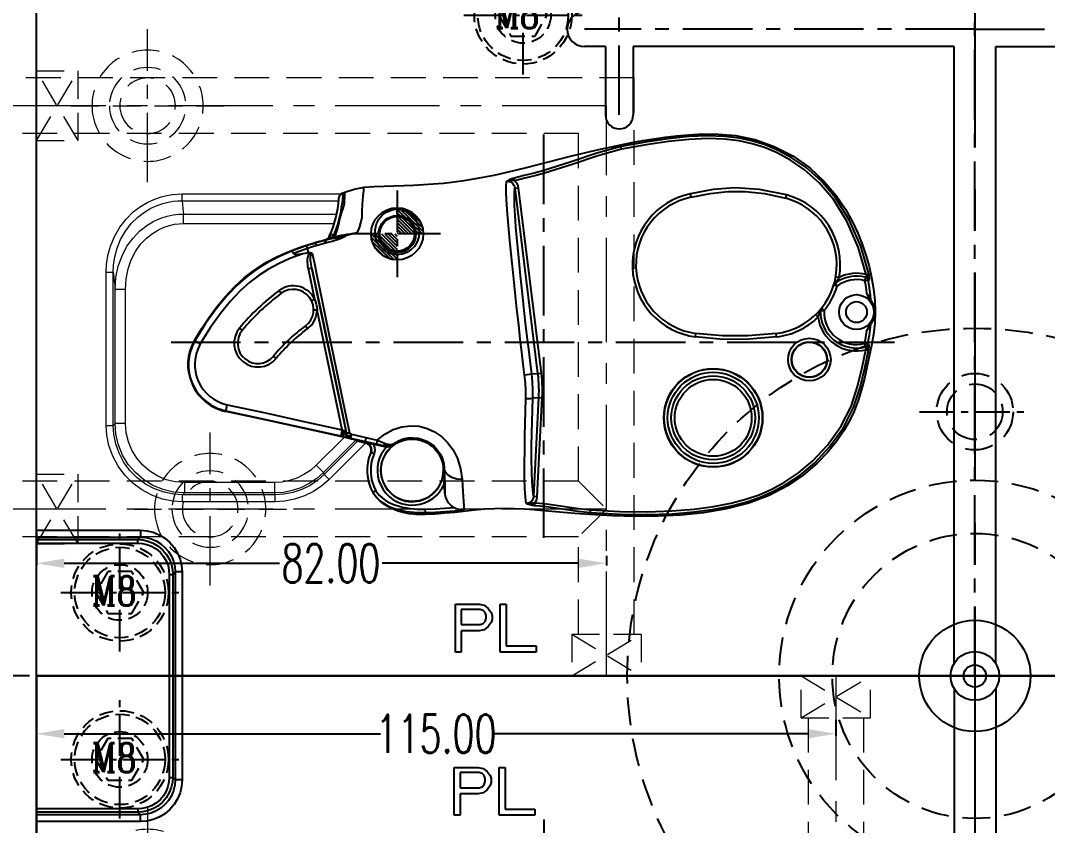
# Model space of a CAD drawing. Header units: millimetres. Extents: x 33920 to 35330, y -21664 to -20666.
# Drawn here: x 34914.3 to 35062, y -20984.8 to -20869.1 of the extents above; entities that cross this region are included whole.
import ezdxf

# ---------------------------------------------------------------- set-up
doc = ezdxf.new("R2010")
doc.units = ezdxf.units.MM
doc.header["$LTSCALE"] = 8
for name, pattern in [('CENTER', [2, 1.25, -0.25, 0.25, -0.25]), ('CENTER2', [1.125, 0.75, -0.125, 0.125, -0.125]), ('HIDDEN', [0.375, 0.25, -0.125])]:
    doc.linetypes.add(name, pattern=pattern)
doc.layers.get('DEFPOINTS').update_dxf_attribs({"color": 6})
for name, color, linetype in [('Cav-cor', 1, 'Continuous'), ('DEFAULT_1', 7, 'CENTER'), ('PIN', 5, 'Continuous'), ('Ru', 8, 'Continuous'), ('SCREW', 52, 'HIDDEN')]:
    doc.layers.add(name, color=color, linetype=linetype)
for name, color, linetype, lineweight in [('dim', 3, 'Continuous', 15), ('WR', 122, 'HIDDEN', 18), ('枕位', 75, 'Continuous', 15)]:
    doc.layers.add(name, color=color, linetype=linetype, lineweight=lineweight)
doc.styles.add('ROMANC', font='RomanC.ttf', dxfattribs={"width": 0.8, "height": 7})
doc.styles.get("Standard").update_dxf_attribs({"font": 'txt.shx', "width": 0.67, "bigfont": 'chineset.shx'})
doc.dimstyles.new('ISO-25', dxfattribs={"dimtxt": 5.5, "dimasz": 4, "dimexe": 0.3, "dimexo": 0.3, "dimtad": 0, "dimzin": 1, "dimdsep": 46, "dimtxsty": 'Standard', "dimcen": 0, "dimclrd": 3, "dimclre": 3, "dimclrt": 7, "dimazin": 0, "dimtfac": 1, "dimtofl": 0, "dimtmove": 0, "dimatfit": 0, "dimfxl": 0, "dimarcsym": 0})

# ---------------------------------------------------------------- blocks, each defined once
blk = doc.blocks.new('20160824.190002')
at = {"layer": 'SCREW', "linetype": 'CENTER2'}
for p, q in [((0, -8.5), (0, 8.5)), ((-8.5, 0), (8.5, 0))]:
    blk.add_line(p, q, dxfattribs=at)
at = {"layer": 'SCREW'}
blk.add_lwpolyline([(-1.73, 3), (-3.46, 0), (-1.73, -3), (1.73, -3), (3.46, 0), (1.73, 3)], close=True, dxfattribs=at)
for radius in [7, 6.5, 4]:
    blk.add_circle((0, 0), radius, dxfattribs=at)
at = {"layer": 'dim', "style": 'ROMANC', "width": 0.8}
blk.add_text('M8', height=4.186, dxfattribs=at).set_placement((-4.07, -1.86))
blk = doc.blocks.new('*D29246')
at = {"layer": 'DEFPOINTS', "color": 0}
for p in [(34916.56, -20967.15), (35031.56, -20969.32), (35031.56, -20971.63)]:
    blk.add_point(p, dxfattribs=at)
at = {"layer": 'dim', "color": 3, "lineweight": -2}
for p, q in [((34916.56, -20967.45), (34916.56, -20971.93)), ((35031.56, -20969.62), (35031.56, -20971.93)), ((34920.56, -20971.63), (34966.07, -20971.63)), ((35027.56, -20971.63), (34982.06, -20971.63))]:
    blk.add_line(p, q, dxfattribs=at)
at = {"layer": 'dim', "color": 3}
for points in [[(34920.56, -20970.96), (34920.56, -20972.3), (34916.56, -20971.63)], [(35027.56, -20972.3), (35027.56, -20970.96), (35031.56, -20971.63)]]:
    blk.add_solid(points, dxfattribs=at)
at = {"layer": 'dim', "color": 7, "insert": (34974.06, -20971.63), "char_height": 5.5, "attachment_point": 5}
blk.add_mtext('115.00', dxfattribs=at)
blk = doc.blocks.new('*D29247')
at = {"layer": 'DEFPOINTS', "color": 0}
for p in [(34916.56, -20942.37), (34998.56, -20945.75), (34998.56, -20947.11)]:
    blk.add_point(p, dxfattribs=at)
at = {"layer": 'dim', "color": 3, "lineweight": -2}
for p, q in [((34916.56, -20942.67), (34916.56, -20947.41)), ((34998.56, -20946.05), (34998.56, -20947.41)), ((34920.56, -20947.11), (34951.55, -20947.11)), ((34994.56, -20947.11), (34966.31, -20947.11))]:
    blk.add_line(p, q, dxfattribs=at)
at = {"layer": 'dim', "color": 3}
for points in [[(34920.56, -20946.45), (34920.56, -20947.78), (34916.56, -20947.11)], [(34994.56, -20947.78), (34994.56, -20946.45), (34998.56, -20947.11)]]:
    blk.add_solid(points, dxfattribs=at)
at = {"layer": 'dim', "color": 7, "insert": (34958.93, -20947.11), "char_height": 5.5, "attachment_point": 5}
blk.add_mtext('82.00', dxfattribs=at)
blk = doc.blocks.new('20160904.091723')
at = {"layer": 'WR', "linetype": 'CENTER'}
blk.add_line((0, 11), (0, -11), dxfattribs=at)
at = {"layer": 'WR', "linetype": 'HIDDEN', "ltscale": 2}
blk.add_line((-11, 0), (11, 0), dxfattribs=at)
for radius in [8, 5.5, 4]:
    blk.add_circle((0, 0), radius, dxfattribs=at)

msp = doc.modelspace()

# ---------------------------------------------------------------- hatches: boundary and pattern name
at = {"layer": 'PIN', "linetype": 'Continuous'}
h = msp.add_hatch(dxfattribs=at)
h.set_pattern_fill('ANSI31', color=4, scale=2.727273, angle=90.5, style=0)
h.set_pattern_definition([(135.5, (35248.54818, -20916.7129), (-0.23894634, -0.24315356), [])])
h.paths.add_polyline_path([(34968.459, -20899.739), (34964.709, -20899.771, 0.4142136), (34968.492, -20903.489)])
h.paths.add_polyline_path([(34968.427, -20895.989), (34968.459, -20899.739), (34972.209, -20899.706, 0.4142136)])

# ---------------------------------------------------------------- linework, layer by layer
at = {"linetype": 'CENTER', "ltscale": 3}
for p, q in [((35051.564, -20713.316), (35051.564, -21213.316)), ((35251.564, -20963.316), (34851.564, -20963.316))]:
    msp.add_line(p, q, dxfattribs=at)
at = {"color": 8, "linetype": 'CENTER', "ltscale": 0.5}
msp.add_line((35043.595, -20925.316), (35059.533, -20925.316), dxfattribs=at)
at = {"color": 8, "linetype": 'HIDDEN', "ltscale": 2}
for centre, radius in [((35051.564, -20963.316), 50), ((35051.564, -20925.316), 5.5), ((35051.564, -20925.316), 4), ((35051.564, -20963.316), 28.15), ((35051.564, -20963.316), 20.5)]:
    msp.add_circle(centre, radius, dxfattribs=at)
msp.add_circle((35051.564, -20963.316), 8)
at = {"linetype": 'Continuous'}
msp.add_circle((35051.564, -20963.316), 1.6, dxfattribs=at)
at = {"layer": 'Cav-cor', "color": 1}
for p, q in [((34916.564, -20963.316), (34916.564, -20781.316)), ((35000.754, -20887.583), (35000.621, -20886.924)), ((34989.564, -20890.643), (34989.564, -20889.545)), ((34989.661, -20891.011), (34989.564, -20890.643)), ((34985.365, -20892.097), (34985.276, -20891.726)), ((34985.371, -20893.164), (34985.867, -20893.103)), ((34985.867, -20893.103), (34989.164, -20919.756)), ((34960.704, -20893.823), (34960.917, -20893.736)), ((34985.371, -20893.164), (34988.667, -20919.817)), ((35010.764, -20894.483), (35010.664, -20893.991)), ((35010.764, -20894.483), (35013.5, -20893.943)), ((35013.5, -20893.943), (35016.016, -20893.646)), ((35016.016, -20893.646), (35018.529, -20893.65)), ((35024.353, -20894.627), (35024.484, -20894.142)), ((34958.725, -20900.224), (34958.604, -20900.303)), ((34958.674, -20900.173), (34958.746, -20900.037)), ((34958.916, -20900.213), (34958.725, -20900.224)), ((34959.157, -20900.27), (34958.916, -20900.213)), ((34959.364, -20899.876), (34959.07, -20899.882)), ((34959.477, -20900.2), (34959.157, -20900.27)), ((34955.709, -20902.475), (34955.576, -20901.841)), ((34956.64, -20900.995), (34956.66, -20901.075)), ((34955.709, -20902.475), (34954.873, -20902.602)), ((34956.238, -20902.509), (34956.561, -20903.999)), ((34956.181, -20904.679), (34955.689, -20904.782)), ((34956.61, -20909.167), (34955.689, -20904.782)), ((34956.181, -20904.679), (34957, -20908.489)), ((34961.107, -20928.138), (34956.181, -20904.679)), ((34956.561, -20903.999), (34956.922, -20905.712)), ((35031.551, -20905.918), (35032.046, -20906.005)), ((35035.752, -20906.482), (35035.881, -20906)), ((35036.214, -20906.395), (35035.752, -20906.482)), ((35035.882, -20905.997), (35036.041, -20906.077)), ((35035.926, -20906.008), (35036.006, -20905.719)), ((35035.937, -20905.595), (35036.323, -20905.511)), ((35036.047, -20905.787), (35036.006, -20905.719)), ((35036.09, -20905.859), (35036.047, -20905.787)), ((34951.491, -20907.886), (34951.789, -20908.29)), ((35031.751, -20907.244), (35031.27, -20907.098)), ((35031.375, -20906.909), (35031.451, -20906.84)), ((35031.451, -20906.84), (35031.625, -20906.608)), ((35031.751, -20907.244), (35031.451, -20906.84)), ((34956.61, -20909.167), (34956.156, -20909.382)), ((34957, -20908.489), (34957.913, -20912.781)), ((35036.7, -20909.403), (35036.593, -20909.239)), ((34956.939, -20910.733), (34956.436, -20910.718)), ((34960.55, -20927.929), (34956.939, -20910.733)), ((35029.368, -20910.76), (35029.87, -20910.783)), ((35029.48, -20910.466), (35029.87, -20910.783)), ((35028.659, -20911.359), (35029.008, -20911.721)), ((34945.784, -20913.307), (34946.172, -20913.626)), ((34955.556, -20913.379), (34955.257, -20912.975)), ((34957.913, -20912.781), (34958.697, -20916.497)), ((35036.579, -20912.766), (35036.698, -20912.586)), ((34939.282, -20915.08), (34940.142, -20915.578)), ((34958.649, -20914.142), (34960.612, -20923.584)), ((35011.383, -20914.55), (35011.448, -20914.052)), ((35022.989, -20914.061), (35018.925, -20914.409)), ((35023.05, -20914.559), (35022.989, -20914.061)), ((34958.697, -20916.497), (34959.643, -20921.026)), ((35035.701, -20915.521), (35036.163, -20915.61)), ((35035.701, -20915.521), (35035.825, -20916.003)), ((35035.986, -20915.928), (35035.826, -20916.008)), ((35035.949, -20916.296), (35035.869, -20915.996)), ((35035.889, -20916.406), (35036.275, -20916.486)), ((35035.949, -20916.296), (35035.992, -20916.221)), ((35035.992, -20916.221), (35036.041, -20916.14)), ((34951.061, -20917.649), (34950.673, -20917.329)), ((34987.822, -20919.848), (34988.667, -20919.817)), ((34988.667, -20919.817), (34989.164, -20919.756)), ((34987.975, -20923.321), (34988.792, -20923.291)), ((34988.792, -20923.291), (34988.071, -20937.472)), ((34989.292, -20923.317), (34988.571, -20937.497)), ((34988.792, -20923.291), (34989.292, -20923.317)), ((34943.803, -20925.279), (34944.012, -20924.308)), ((34954.846, -20927.592), (34960.775, -20928.905)), ((34961.188, -20929.09), (34955.146, -20927.749)), ((34960.55, -20927.929), (34960.353, -20928.812)), ((34960.55, -20927.929), (34960.724, -20928.074)), ((34961.078, -20928), (34960.724, -20928.074)), ((34960.724, -20928.074), (34960.982, -20928.297)), ((34961.138, -20928.275), (34961.107, -20928.138)), ((34961.875, -20928.556), (34965.6, -20929.416)), ((34960.775, -20928.905), (34961.204, -20928.997)), ((34961.204, -20928.997), (34961.438, -20929.046)), ((34961.438, -20929.046), (34961.579, -20929.075)), ((34961.579, -20929.075), (34961.657, -20929.09)), ((34961.657, -20929.09), (34961.721, -20929.103)), ((34961.721, -20929.103), (34961.748, -20929.108)), ((34961.748, -20929.108), (34965.874, -20930.034)), ((34962.756, -20929.555), (34962.524, -20929.413)), ((34963.96, -20929.842), (34963.895, -20929.827)), ((34963.946, -20929.838), (34963.968, -20929.787)), ((34963.969, -20929.785), (34964.711, -20929.947)), ((34965.874, -20930.034), (34966.225, -20930.116)), ((34968.027, -20929.971), (34967.996, -20929.872)), ((34968.043, -20930.022), (34968.027, -20929.971)), ((34968.046, -20930.03), (34968.043, -20930.022)), ((34965.131, -20931.364), (34964.67, -20931.165)), ((34966.225, -20930.116), (34966.425, -20930.163)), ((34966.226, -20931.319), (34966.894, -20930.379)), ((34975.239, -20933.496), (34975.128, -20933.502)), ((34975.128, -20933.502), (34975.234, -20935.363)), ((34975.318, -20936.96), (34975.234, -20935.363)), ((34977.81, -20935.065), (34977.915, -20936.775)), ((34965.412, -20936.677), (34964.975, -20936.924)), ((34988.071, -20937.472), (34988.571, -20937.497)), ((34988.241, -20938.407), (34988.208, -20938.792)), ((34988.241, -20938.407), (34989.603, -20938.534)), ((34989.603, -20938.534), (34989.564, -20938.919)), ((34989.564, -20938.92), (34989.564, -20939.563)), ((34972.462, -20939.323), (34972.479, -20939.817)), ((34972.479, -20939.817), (34972.479, -20940.118)), ((34976.761, -20939.569), (34978.077, -20939.442)), ((34979.587, -20939.494), (34977.956, -20939.676)), ((34991.81, -20939.756), (34988.555, -20939.476)), ((34996.243, -20939.423), (34996.198, -20940.094)), ((34916.564, -20942.367), (34931.522, -20942.367)), ((34916.564, -20943.366), (34931.522, -20943.366)), ((34931.177, -20943.711), (34931.522, -20943.366)), ((34931.522, -20942.367), (34931.522, -20943.366)), ((34916.564, -20943.711), (34931.177, -20943.711)), ((34916.564, -20944.21), (34931.177, -20944.21)), ((34931.177, -20944.21), (34931.177, -20943.711)), ((34935.671, -20948.704), (34935.671, -20963.316)), ((34935.671, -20948.704), (34936.17, -20948.704)), ((34936.17, -20948.704), (34936.515, -20948.359)), ((34936.17, -20948.704), (34936.17, -20963.316)), ((34936.515, -20948.359), (34936.515, -20963.316)), ((34937.513, -20948.359), (34936.515, -20948.359)), ((34937.513, -20948.359), (34937.513, -20963.316)), ((34976.83, -20953.007), (34980.27, -20953.007)), ((34976.83, -20959.887), (34976.83, -20953.007)), ((34980.27, -20953.007), (34980.987, -20953.153)), ((34980.987, -20953.153), (34981.56, -20953.593)), ((34981.56, -20953.593), (34981.99, -20954.178)), ((34983.28, -20953.007), (34984.14, -20953.007)), ((34983.28, -20959.887), (34983.28, -20953.007)), ((34984.14, -20953.007), (34984.14, -20959.009)), ((34980.414, -20953.739), (34977.69, -20953.739)), ((34977.69, -20953.739), (34977.69, -20955.935)), ((34980.844, -20953.885), (34980.414, -20953.739)), ((34981.13, -20954.178), (34980.844, -20953.885)), ((34981.274, -20954.617), (34981.13, -20954.178)), ((34981.13, -20955.496), (34981.274, -20955.056)), ((34981.274, -20955.056), (34981.274, -20954.617)), ((34981.99, -20954.178), (34982.134, -20954.617)), ((34982.134, -20954.617), (34982.134, -20955.203)), ((34977.69, -20955.935), (34980.414, -20955.935)), ((34980.987, -20956.667), (34980.27, -20956.813)), ((34980.414, -20955.935), (34980.844, -20955.788)), ((34980.844, -20955.788), (34981.13, -20955.496)), ((34981.56, -20956.227), (34980.987, -20956.667)), ((34981.99, -20955.642), (34981.56, -20956.227)), ((34982.134, -20955.203), (34981.99, -20955.642)), ((34980.27, -20956.813), (34977.69, -20956.813)), ((34977.69, -20956.813), (34977.69, -20959.887)), ((34984.14, -20959.009), (34988.44, -20959.009)), ((34988.44, -20959.009), (34988.44, -20959.887)), ((34977.69, -20959.887), (34976.83, -20959.887)), ((34988.44, -20959.887), (34983.28, -20959.887)), ((35186.564, -20963.316), (34916.564, -20963.316)), ((34916.564, -20963.316), (35186.564, -20963.316)), ((34916.564, -20963.316), (34916.564, -21145.316)), ((34916.564, -21142.316), (34916.564, -20963.316)), ((34935.671, -20963.316), (34935.671, -20977.929)), ((34936.17, -20963.316), (34936.17, -20977.929)), ((34936.515, -20963.316), (34936.515, -20978.273)), ((34937.513, -20963.316), (34937.513, -20978.273)), ((34976.678, -20976.458), (34980.118, -20976.458)), ((34976.678, -20983.338), (34976.678, -20976.458)), ((34980.261, -20977.19), (34977.538, -20977.19)), ((34977.538, -20977.19), (34977.538, -20979.386)), ((34980.118, -20976.458), (34980.835, -20976.605)), ((34980.691, -20977.337), (34980.261, -20977.19)), ((34980.978, -20977.629), (34980.691, -20977.337)), ((34980.835, -20976.605), (34981.408, -20977.044)), ((34981.408, -20977.044), (34981.838, -20977.629)), ((34983.128, -20976.458), (34983.988, -20976.458)), ((34983.128, -20983.338), (34983.128, -20976.458)), ((34983.988, -20976.458), (34983.988, -20982.46)), ((34935.671, -20977.929), (34936.17, -20977.929)), ((34936.17, -20977.929), (34936.515, -20978.273)), ((34937.513, -20978.273), (34936.515, -20978.273)), ((34981.121, -20978.069), (34980.978, -20977.629)), ((34980.978, -20978.947), (34981.121, -20978.508)), ((34981.121, -20978.508), (34981.121, -20978.069)), ((34981.838, -20977.629), (34981.981, -20978.069)), ((34981.981, -20978.654), (34981.838, -20979.093)), ((34981.981, -20978.069), (34981.981, -20978.654)), ((34977.538, -20979.386), (34980.261, -20979.386)), ((34980.118, -20980.264), (34977.538, -20980.264)), ((34977.538, -20980.264), (34977.538, -20983.338)), ((34980.835, -20980.118), (34980.118, -20980.264)), ((34980.261, -20979.386), (34980.691, -20979.24)), ((34980.691, -20979.24), (34980.978, -20978.947)), ((34981.408, -20979.679), (34980.835, -20980.118)), ((34981.838, -20979.093), (34981.408, -20979.679)), ((34931.177, -20982.422), (34916.564, -20982.422)), ((34931.177, -20982.922), (34916.564, -20982.922)), ((34931.177, -20982.422), (34931.177, -20982.922)), ((34931.177, -20982.922), (34931.522, -20983.266)), ((34983.988, -20982.46), (34988.288, -20982.46)), ((34988.288, -20982.46), (34988.288, -20983.338)), ((34931.522, -20983.266), (34916.564, -20983.266)), ((34931.522, -20984.265), (34916.564, -20984.265)), ((34931.522, -20984.265), (34931.522, -20983.266)), ((34977.538, -20983.338), (34976.678, -20983.338)), ((34988.288, -20983.338), (34983.128, -20983.338))]:
    msp.add_line(p, q, dxfattribs=at)
for points in [[(35000.621, -20886.924), (35002.211, -20886.614), (35003.812, -20886.327), (35005.416, -20886.068), (35007.016, -20885.84), (35008.644, -20885.643), (35010.395, -20885.481), (35012.365, -20885.378), (35014.634, -20885.392), (35017.175, -20885.621), (35019.894, -20886.183), (35022.675, -20887.159), (35025.356, -20888.532), (35027.807, -20890.248), (35029.906, -20892.192), (35031.613, -20894.223), (35032.949, -20896.198), (35033.96, -20898.005), (35034.738, -20899.657), (35035.364, -20901.224), (35035.893, -20902.788), (35036.345, -20904.396), (35036.711, -20906.019), (35036.985, -20907.646), (35037.158, -20909.282), (35037.218, -20910.931), (35037.155, -20912.583), (35036.97, -20914.219), (35036.693, -20915.814), (35036.37, -20917.384), (35036.033, -20918.954), (35035.682, -20920.535), (35035.28, -20922.131), (35034.792, -20923.715), (35034.188, -20925.257), (35033.476, -20926.723), (35032.65, -20928.139), (35031.655, -20929.584), (35030.41, -20931.119), (35028.821, -20932.766), (35026.868, -20934.433), (35024.59, -20935.992), (35021.988, -20937.365), (35019.047, -20938.482), (35015.834, -20939.305)], [(35036.322, -20905.512), (35035.169, -20901.5), (35033.497, -20897.719), (35031.535, -20894.584), (35029.44, -20892.108), (35027.313, -20890.21), (35025.242, -20888.788), (35023.274, -20887.733), (35021.421, -20886.962), (35019.646, -20886.404), (35017.724, -20885.987), (35015.55, -20885.724), (35013.097, -20885.643), (35010.394, -20885.759), (35007.427, -20886.066), (35004.198, -20886.544), (35000.676, -20887.197)], [(34987.068, -20890.178), (34993.374, -20888.584), (34997.056, -20887.698), (35000.621, -20886.924)], [(35000.676, -20887.197), (34997.198, -20888.128), (34993.487, -20889.404), (34989.564, -20890.643)], [(35035.937, -20905.595), (35034.798, -20901.634), (35033.15, -20897.904), (35031.217, -20894.817), (35029.159, -20892.385), (35027.071, -20890.522), (35025.039, -20889.125), (35023.106, -20888.089), (35021.287, -20887.332), (35019.544, -20886.785), (35017.658, -20886.376), (35015.52, -20886.117), (35013.099, -20886.037), (35010.423, -20886.152), (35007.477, -20886.457), (35004.263, -20886.933), (35000.754, -20887.583)], [(35000.754, -20887.583), (34997.317, -20888.501), (34993.614, -20889.768), (34989.661, -20891.011)], [(34963.694, -20893.05), (34965.133, -20892.937), (34966.566, -20892.867), (34967.987, -20892.822), (34969.4, -20892.783), (34970.813, -20892.735), (34972.227, -20892.666), (34973.645, -20892.568), (34975.103, -20892.438), (34976.663, -20892.263), (34978.383, -20892.026), (34980.304, -20891.702), (34982.412, -20891.279), (34984.676, -20890.766), (34987.068, -20890.178)], [(34989.564, -20890.643), (34988.166, -20891.006), (34986.737, -20891.368), (34985.276, -20891.726)], [(34989.661, -20891.011), (34988.261, -20891.375), (34986.829, -20891.738), (34985.365, -20892.097)], [(34960.917, -20893.736), (34962.28, -20893.293), (34963.694, -20893.05)], [(34963.649, -20893.504), (34963.677, -20893.23), (34963.694, -20893.05)], [(34985.697, -20910.552), (34985.144, -20905.314), (34984.868, -20902.623), (34984.628, -20900.159), (34984.434, -20898.021), (34984.292, -20896.259), (34984.201, -20894.861), (34984.156, -20893.767), (34984.15, -20892.906), (34984.181, -20892.204)], [(34985.276, -20891.726), (34985.127, -20891.765), (34984.97, -20891.813), (34984.807, -20891.871), (34984.643, -20891.939), (34984.481, -20892.017), (34984.327, -20892.105), (34984.181, -20892.204)], [(34985.365, -20892.097), (34985.252, -20892.092), (34985.125, -20892.088), (34984.982, -20892.087), (34984.82, -20892.09), (34984.635, -20892.102), (34984.423, -20892.134), (34984.181, -20892.204)], [(34984.181, -20892.204), (34984.265, -20892.187), (34984.356, -20892.178), (34984.455, -20892.179), (34984.563, -20892.192), (34984.677, -20892.222), (34984.797, -20892.272), (34984.918, -20892.345), (34985.037, -20892.444), (34985.149, -20892.574), (34985.248, -20892.737), (34985.325, -20892.934), (34985.371, -20893.164)], [(34985.365, -20892.097), (34985.5, -20892.24), (34985.625, -20892.411), (34985.732, -20892.613), (34985.815, -20892.843), (34985.867, -20893.103)], [(35024.484, -20894.142), (35020.57, -20893.343), (35017.056, -20893.111), (35013.912, -20893.366), (35010.664, -20893.991)], [(34960.705, -20893.823), (34960.663, -20894.223), (34960.608, -20894.717), (34960.532, -20895.301), (34960.428, -20895.969), (34960.294, -20896.699), (34960.122, -20897.481), (34959.905, -20898.297), (34959.647, -20899.11), (34959.364, -20899.876)], [(34959.477, -20900.2), (34959.81, -20899.231), (34960.056, -20898.346), (34960.226, -20897.57), (34960.388, -20896.964), (34960.549, -20896.495), (34960.708, -20896.114), (34960.778, -20895.777), (34960.861, -20895.36), (34960.903, -20894.941), (34960.924, -20894.548), (34960.928, -20894.2), (34960.924, -20893.925), (34960.918, -20893.736)], [(34960.072, -20894.74), (34960.085, -20894.629), (34960.112, -20894.504), (34960.156, -20894.371), (34960.222, -20894.239), (34960.308, -20894.114), (34960.416, -20894.003)], [(34960.416, -20894.003), (34960.552, -20893.9), (34960.704, -20893.823)], [(34962.721, -20899.599), (34963.022, -20898.872), (34963.234, -20898.141), (34963.405, -20897.326), (34963.416, -20896.423), (34963.451, -20895.589), (34963.501, -20894.896), (34963.557, -20894.336), (34963.649, -20893.504)], [(34987.822, -20919.848), (34987.636, -20918.361), (34987.435, -20916.723), (34987.22, -20914.92), (34986.99, -20912.946), (34986.744, -20910.777), (34986.479, -20908.364), (34986.202, -20905.756), (34985.94, -20903.16), (34985.716, -20900.779), (34985.543, -20898.722), (34985.425, -20897.036), (34985.357, -20895.703), (34985.33, -20894.662), (34985.336, -20893.84), (34985.371, -20893.164)], [(35018.529, -20893.65), (35021.296, -20893.96), (35024.353, -20894.627)], [(34968.459, -20902.759), (34967.731, -20902.673), (34967.041, -20902.419), (34966.427, -20902.012), (34965.916, -20901.468), (34965.53, -20900.796), (34965.303, -20900.003), (34965.279, -20899.148), (34965.47, -20898.322), (34965.827, -20897.624), (34966.275, -20897.09), (34966.787, -20896.691), (34967.335, -20896.417), (34967.892, -20896.262), (34968.443, -20896.212)], [(34968.459, -20902.45), (34967.846, -20902.379), (34967.265, -20902.17), (34966.748, -20901.835), (34966.319, -20901.387), (34965.997, -20900.834), (34965.809, -20900.184), (34965.794, -20899.485), (34965.958, -20898.812), (34966.261, -20898.245), (34966.64, -20897.813), (34967.07, -20897.491), (34967.53, -20897.27), (34967.997, -20897.144), (34968.459, -20897.104)], [(34968.443, -20896.212), (34968.437, -20896.37), (34968.435, -20896.565), (34968.436, -20896.766), (34968.441, -20896.941), (34968.45, -20897.06), (34968.459, -20897.104)], [(34968.443, -20896.212), (34968.999, -20896.264), (34969.574, -20896.429), (34970.135, -20896.72), (34970.658, -20897.146), (34971.12, -20897.729), (34971.466, -20898.473), (34971.626, -20899.313), (34971.572, -20900.147), (34971.331, -20900.903), (34970.945, -20901.54), (34970.446, -20902.051), (34969.85, -20902.435), (34969.178, -20902.677), (34968.459, -20902.759)], [(34968.459, -20897.104), (34968.925, -20897.144), (34969.408, -20897.275), (34969.881, -20897.507), (34970.322, -20897.849), (34970.712, -20898.319), (34971.004, -20898.922), (34971.138, -20899.606), (34971.093, -20900.29), (34970.888, -20900.912), (34970.561, -20901.438), (34970.139, -20901.861), (34969.635, -20902.18), (34969.066, -20902.381), (34968.459, -20902.45)], [(34958.066, -20900.613), (34958.212, -20900.565), (34958.349, -20900.495), (34958.473, -20900.405), (34958.582, -20900.296), (34958.674, -20900.173)], [(34958.604, -20900.303), (34958.526, -20900.399), (34958.437, -20900.486), (34958.335, -20900.564), (34958.22, -20900.632), (34958.092, -20900.687)], [(34959.47, -20900.35), (34959.002, -20900.464), (34958.164, -20900.671)], [(34958.826, -20900.438), (34958.629, -20900.519), (34958.409, -20900.597), (34958.164, -20900.671)], [(34961.055, -20900.072), (34960.523, -20900.342), (34960.018, -20900.553), (34959.541, -20900.709), (34959.098, -20900.837), (34958.688, -20900.949), (34958.309, -20901.049)], [(34959.07, -20899.882), (34958.844, -20899.964), (34958.764, -20900.054)], [(34959.158, -20900.27), (34959.001, -20900.355), (34958.826, -20900.438)], [(34959.364, -20899.876), (34959.277, -20900.066), (34959.157, -20900.27)], [(34959.47, -20900.35), (34959.98, -20900.247), (34960.504, -20900.147), (34961.039, -20900.035)], [(34959.477, -20900.2), (34959.478, -20900.289), (34959.47, -20900.35)], [(34962.72, -20899.601), (34962.169, -20899.684), (34961.666, -20899.767), (34961.209, -20899.848), (34960.794, -20899.926), (34960.419, -20899.999), (34960.078, -20900.069), (34959.766, -20900.136), (34959.477, -20900.2)], [(34962.71, -20899.602), (34962.118, -20899.761), (34961.564, -20899.905), (34961.039, -20900.035)], [(34939.282, -20915.08), (34940.296, -20913.406), (34941.369, -20911.795), (34942.51, -20910.249), (34943.729, -20908.775), (34945.04, -20907.381), (34946.449, -20906.085), (34947.963, -20904.909), (34949.574, -20903.879), (34951.258, -20902.996), (34953.002, -20902.238), (34954.796, -20901.579), (34956.64, -20900.995)], [(34955.38, -20901.474), (34954.319, -20901.836), (34953.355, -20902.195)], [(34955.575, -20901.839), (34954.514, -20902.207), (34953.558, -20902.577)], [(34956.66, -20901.075), (34956.225, -20901.207), (34955.799, -20901.34), (34955.38, -20901.474)], [(34955.575, -20901.839), (34955.49, -20901.641), (34955.423, -20901.515), (34955.38, -20901.474)], [(34956.83, -20901.449), (34956.406, -20901.577), (34955.987, -20901.708), (34955.576, -20901.841)], [(34956.64, -20900.995), (34957.112, -20900.863), (34957.588, -20900.735), (34958.066, -20900.613)], [(34958.027, -20900.706), (34957.343, -20900.885), (34956.66, -20901.075)], [(34956.834, -20901.447), (34956.757, -20901.247), (34956.697, -20901.118), (34956.66, -20901.075)], [(34958.167, -20901.09), (34957.496, -20901.263), (34956.83, -20901.449)], [(34958.027, -20900.706), (34958.037, -20900.683), (34958.066, -20900.613)], [(34958.092, -20900.687), (34958.059, -20900.697), (34958.027, -20900.706)], [(34958.167, -20901.09), (34958.104, -20900.885), (34958.055, -20900.752), (34958.027, -20900.706)], [(34958.164, -20900.671), (34958.129, -20900.677), (34958.091, -20900.687)], [(34958.29, -20901.055), (34958.204, -20900.855), (34958.135, -20900.728), (34958.091, -20900.687)], [(34958.309, -20901.049), (34958.247, -20900.861), (34958.197, -20900.731), (34958.164, -20900.671)], [(34958.29, -20901.055), (34958.228, -20901.074), (34958.167, -20901.09)], [(34958.309, -20901.049), (34958.299, -20901.052), (34958.29, -20901.055)], [(34953.355, -20902.195), (34951.512, -20902.975), (34949.89, -20903.802), (34948.419, -20904.703), (34946.978, -20905.764), (34945.491, -20907.066), (34943.96, -20908.648), (34942.425, -20910.503), (34940.889, -20912.656), (34939.359, -20915.125)], [(34954.873, -20902.602), (34953.02, -20903.301), (34951.378, -20904.042), (34949.937, -20904.817), (34948.602, -20905.675), (34947.268, -20906.695), (34945.883, -20907.944), (34944.459, -20909.449), (34943.025, -20911.208), (34941.583, -20913.246), (34940.142, -20915.578)], [(34953.558, -20902.577), (34953.463, -20902.371), (34953.392, -20902.239), (34953.353, -20902.195)], [(34953.558, -20902.577), (34953.596, -20902.622), (34953.662, -20902.654), (34953.748, -20902.674), (34953.838, -20902.685), (34953.934, -20902.69), (34954.04, -20902.689), (34954.153, -20902.685), (34954.276, -20902.676), (34954.409, -20902.663), (34954.552, -20902.647), (34954.707, -20902.627), (34954.873, -20902.602)], [(34955.689, -20904.782), (34955.628, -20904.459), (34955.586, -20904.156), (34955.562, -20903.875), (34955.555, -20903.614), (34955.564, -20903.371), (34955.59, -20903.147), (34955.633, -20902.942), (34955.694, -20902.756), (34955.775, -20902.59), (34955.878, -20902.45)], [(34955.878, -20902.45), (34955.793, -20902.463), (34955.709, -20902.475)], [(34955.878, -20902.45), (34956.016, -20902.443), (34956.138, -20902.464), (34956.238, -20902.509)], [(34956.181, -20904.679), (34956.118, -20904.368), (34956.069, -20904.082), (34956.032, -20903.821), (34956.006, -20903.583), (34955.993, -20903.366), (34955.99, -20903.171), (34955.999, -20902.996), (34956.02, -20902.842), (34956.054, -20902.709), (34956.104, -20902.604), (34956.166, -20902.536), (34956.238, -20902.509)], [(34956.922, -20905.712), (34957.638, -20909.193), (34958.649, -20914.142)], [(35031.625, -20906.608), (35031.71, -20906.492), (35031.802, -20906.365), (35031.893, -20906.235), (35031.975, -20906.113), (35032.046, -20906.005)], [(35035.926, -20906.008), (35036.07, -20906.067), (35036.184, -20906.147), (35036.268, -20906.239), (35036.323, -20906.335), (35036.354, -20906.431)], [(35036.006, -20905.719), (35035.974, -20905.659), (35035.937, -20905.595)], [(35036.006, -20905.719), (35036.165, -20905.706), (35036.292, -20905.712), (35036.365, -20905.736)], [(35036.041, -20906.077), (35036.157, -20906.217), (35036.214, -20906.395)], [(35036.354, -20906.43), (35036.335, -20906.33), (35036.306, -20906.242), (35036.27, -20906.162), (35036.23, -20906.086), (35036.185, -20906.01), (35036.09, -20905.859)], [(35036.214, -20906.395), (35036.263, -20906.407), (35036.31, -20906.419), (35036.354, -20906.431)], [(35036.593, -20909.239), (35036.533, -20908.571), (35036.451, -20907.874), (35036.345, -20907.149), (35036.214, -20906.395)], [(35036.365, -20905.736), (35036.346, -20905.627), (35036.322, -20905.512)], [(35036.354, -20906.431), (35036.367, -20906.399), (35036.378, -20906.36), (35036.388, -20906.31), (35036.396, -20906.249), (35036.4, -20906.172), (35036.399, -20906.076), (35036.393, -20905.969), (35036.381, -20905.854), (35036.365, -20905.736)], [(35036.039, -20908.38), (35035.962, -20907.771), (35035.867, -20907.138), (35035.752, -20906.482)], [(34956.61, -20909.167), (34956.713, -20909.502), (34956.807, -20909.876), (34956.885, -20910.291), (34956.939, -20910.733)], [(35036.039, -20908.38), (35036.108, -20908.515), (35036.173, -20908.65), (35036.238, -20908.786), (35036.304, -20908.922), (35036.375, -20909.058), (35036.455, -20909.195), (35036.553, -20909.331)], [(35036.593, -20909.239), (35036.56, -20909.165), (35036.513, -20909.069), (35036.454, -20908.957), (35036.383, -20908.834), (35036.301, -20908.707), (35036.211, -20908.581), (35036.121, -20908.471), (35036.039, -20908.38)], [(35036.593, -20909.239), (35036.593, -20909.315), (35036.61, -20909.386), (35036.645, -20909.448)], [(34986.793, -20920.018), (34986.598, -20918.463), (34986.391, -20916.753), (34986.173, -20914.874), (34985.943, -20912.816), (34985.697, -20910.552)], [(35029.008, -20911.721), (35029.06, -20911.597), (35029.117, -20911.454), (35029.177, -20911.298), (35029.232, -20911.148), (35029.279, -20911.015), (35029.368, -20910.76)], [(35036.858, -20909.697), (35036.787, -20909.556), (35036.7, -20909.403)], [(35037.151, -20910.993), (35037.15, -20910.903), (35037.147, -20910.822), (35037.142, -20910.752), (35037.136, -20910.687), (35037.128, -20910.622), (35037.119, -20910.556), (35037.108, -20910.487), (35037.094, -20910.413), (35037.078, -20910.334), (35037.057, -20910.249), (35037.032, -20910.156), (35037.001, -20910.056), (35036.962, -20909.946), (35036.915, -20909.827), (35036.858, -20909.697)], [(35036.698, -20912.586), (35036.79, -20912.424), (35036.862, -20912.28)], [(35036.862, -20912.28), (35036.919, -20912.151), (35036.964, -20912.035), (35037.001, -20911.93), (35037.03, -20911.835), (35037.054, -20911.749), (35037.073, -20911.67), (35037.089, -20911.598), (35037.103, -20911.53), (35037.114, -20911.466), (35037.123, -20911.404), (35037.131, -20911.344), (35037.137, -20911.283), (35037.143, -20911.221), (35037.147, -20911.155), (35037.15, -20911.079), (35037.151, -20910.993)], [(35037.151, -20910.993), (35037.151, -20910.994), (35037.151, -20910.994), (35037.151, -20910.995)], [(35035.701, -20915.521), (35035.81, -20914.93), (35035.915, -20914.3), (35036.013, -20913.624)], [(35036.539, -20912.675), (35036.431, -20912.825), (35036.33, -20912.997), (35036.231, -20913.19), (35036.128, -20913.4), (35036.013, -20913.624)], [(35036.013, -20913.624), (35036.086, -20913.545), (35036.164, -20913.453), (35036.245, -20913.347), (35036.323, -20913.235), (35036.394, -20913.121), (35036.456, -20913.013), (35036.508, -20912.914), (35036.549, -20912.831), (35036.579, -20912.766)], [(35036.162, -20915.61), (35036.279, -20914.977), (35036.392, -20914.298), (35036.494, -20913.564), (35036.579, -20912.766)], [(35036.579, -20912.766), (35036.579, -20912.691), (35036.597, -20912.62), (35036.632, -20912.558)], [(35023.05, -20914.559), (35019.078, -20914.906), (35015.339, -20914.911), (35011.383, -20914.55)], [(35018.925, -20914.409), (35015.25, -20914.404), (35011.448, -20914.052)], [(34996.217, -20939.817), (35000.545, -20940.041), (35004.468, -20940.094), (35008.015, -20939.981), (35011.206, -20939.724), (35014.04, -20939.35), (35016.547, -20938.866), (35018.738, -20938.287), (35020.676, -20937.616), (35022.51, -20936.813), (35024.389, -20935.789), (35026.415, -20934.427), (35028.53, -20932.658), (35030.675, -20930.382), (35032.617, -20927.666), (35034.114, -20924.722), (35035.078, -20921.814), (35035.726, -20919.059), (35036.275, -20916.486)], [(34996.243, -20939.423), (35000.558, -20939.647), (35004.464, -20939.7), (35007.993, -20939.587), (35011.165, -20939.332), (35013.977, -20938.961), (35016.46, -20938.482), (35018.623, -20937.91), (35020.533, -20937.249), (35022.337, -20936.459), (35024.185, -20935.452), (35026.179, -20934.111), (35028.261, -20932.37), (35030.371, -20930.131), (35032.28, -20927.461), (35033.749, -20924.572), (35034.697, -20921.712), (35035.341, -20918.976), (35035.889, -20916.406)], [(35035.869, -20915.996), (35035.966, -20915.963), (35036.059, -20915.913), (35036.146, -20915.846), (35036.218, -20915.764), (35036.272, -20915.671), (35036.303, -20915.576)], [(35035.889, -20916.406), (35035.92, -20916.35), (35035.949, -20916.296)], [(35035.949, -20916.296), (35036.11, -20916.31), (35036.238, -20916.307), (35036.311, -20916.285)], [(35036.163, -20915.61), (35036.105, -20915.788), (35035.986, -20915.928)], [(35036.041, -20916.14), (35036.096, -20916.052), (35036.153, -20915.96), (35036.203, -20915.872), (35036.247, -20915.781), (35036.282, -20915.683), (35036.301, -20915.589)], [(35036.162, -20915.61), (35036.234, -20915.593), (35036.303, -20915.576)], [(35036.275, -20916.486), (35036.295, -20916.383), (35036.311, -20916.285)], [(35036.311, -20916.285), (35036.327, -20916.17), (35036.339, -20916.054), (35036.347, -20915.941), (35036.348, -20915.839), (35036.343, -20915.757), (35036.336, -20915.693), (35036.326, -20915.644), (35036.315, -20915.605), (35036.303, -20915.576)], [(34959.643, -20921.026), (34960.64, -20925.856), (34961.078, -20928)], [(34986.793, -20920.018), (34987.166, -20919.968), (34987.491, -20919.918), (34987.721, -20919.876), (34987.822, -20919.848)], [(34986.961, -20923.417), (34986.964, -20922.286), (34986.908, -20921.152), (34986.793, -20920.018)], [(34987.975, -20923.321), (34987.988, -20922.168), (34987.938, -20921.009), (34987.822, -20919.848)], [(34988.667, -20919.817), (34988.722, -20920.312), (34988.764, -20920.807), (34988.795, -20921.303), (34988.813, -20921.8), (34988.818, -20922.297), (34988.811, -20922.794), (34988.792, -20923.291)], [(34989.164, -20919.756), (34989.22, -20920.263), (34989.264, -20920.77), (34989.295, -20921.279), (34989.313, -20921.788), (34989.319, -20922.297), (34989.312, -20922.807), (34989.292, -20923.317)], [(34960.612, -20923.584), (34961.125, -20926.082), (34961.582, -20928.337)], [(34987.026, -20938.498), (34986.911, -20937.607), (34986.836, -20936.392), (34986.796, -20934.766), (34986.79, -20932.816), (34986.808, -20930.782), (34986.837, -20928.844), (34986.872, -20927.003), (34986.913, -20925.22), (34986.961, -20923.417)], [(34986.961, -20923.417), (34987.328, -20923.421), (34987.646, -20923.404), (34987.872, -20923.369), (34987.975, -20923.321)], [(34988.071, -20937.472), (34987.96, -20936.619), (34987.877, -20935.468), (34987.821, -20933.939), (34987.796, -20932.123), (34987.801, -20930.238), (34987.827, -20928.434), (34987.866, -20926.708), (34987.915, -20925.027), (34987.975, -20923.321)], [(34955.146, -20927.749), (34949.476, -20926.507), (34943.803, -20925.279)], [(34943.822, -20925.192), (34949.335, -20926.386), (34954.846, -20927.592)], [(34944.012, -20924.308), (34949.527, -20925.502), (34955.04, -20926.709), (34960.55, -20927.929)], [(34960.724, -20928.074), (34960.681, -20928.382), (34960.676, -20928.643), (34960.709, -20928.825), (34960.775, -20928.905)], [(34960.982, -20928.295), (34960.987, -20928.416), (34961.003, -20928.531), (34961.03, -20928.638), (34961.068, -20928.736), (34961.116, -20928.824), (34961.172, -20928.898), (34961.237, -20928.958), (34961.309, -20929.002), (34961.385, -20929.03)], [(34960.982, -20928.297), (34961.076, -20928.378), (34961.143, -20928.438)], [(34961.138, -20928.275), (34961.169, -20928.305), (34961.221, -20928.329), (34961.293, -20928.345), (34961.379, -20928.351), (34961.477, -20928.349), (34961.582, -20928.337)], [(34961.143, -20928.438), (34961.154, -20928.433), (34961.158, -20928.415), (34961.158, -20928.386), (34961.153, -20928.351), (34961.146, -20928.312), (34961.138, -20928.275)], [(34961.143, -20928.438), (34961.22, -20928.62), (34961.35, -20928.757), (34961.51, -20928.824), (34961.669, -20928.808), (34961.798, -20928.712), (34961.875, -20928.556)], [(34961.143, -20928.438), (34961.26, -20928.742), (34961.472, -20928.975), (34961.749, -20929.103)], [(34961.875, -20928.556), (34961.78, -20928.524), (34961.69, -20928.478), (34961.62, -20928.416), (34961.582, -20928.337)], [(34961.875, -20928.556), (34961.767, -20929.032), (34961.749, -20929.103)], [(34965.6, -20929.416), (34966.672, -20928.533), (34967.863, -20927.889), (34969.13, -20927.488), (34970.412, -20927.336), (34971.648, -20927.419), (34972.797, -20927.711), (34973.854, -20928.19), (34974.835, -20928.859), (34975.724, -20929.722), (34976.503, -20930.787), (34977.146, -20932.067), (34977.594, -20933.517), (34977.81, -20935.065)], [(34962.524, -20929.413), (34962.473, -20929.396), (34962.35, -20929.363), (34962.156, -20929.315), (34961.888, -20929.251), (34961.188, -20929.09)], [(34963.895, -20929.827), (34963.324, -20929.696), (34963.087, -20929.641), (34962.911, -20929.598), (34962.801, -20929.569), (34962.756, -20929.555)], [(34963.979, -20929.045), (34963.873, -20929.508), (34963.856, -20929.577)], [(34964.651, -20931.209), (34964.72, -20930.966), (34964.726, -20930.717), (34964.671, -20930.474), (34964.556, -20930.249), (34964.39, -20930.062), (34964.184, -20929.922), (34963.96, -20929.842)], [(34963.969, -20929.785), (34964.244, -20929.892), (34964.475, -20930.072), (34964.643, -20930.309), (34964.736, -20930.585), (34964.747, -20930.878), (34964.67, -20931.165)], [(34966.455, -20930.334), (34965.993, -20930.234), (34964.711, -20929.947)], [(34965.06, -20930.024), (34965.222, -20930.452), (34965.248, -20930.913), (34965.131, -20931.364)], [(34965.6, -20929.416), (34965.537, -20929.688), (34965.494, -20929.871), (34965.476, -20929.938)], [(34965.6, -20929.416), (34966.084, -20929.608), (34966.521, -20929.776), (34966.898, -20929.917)], [(34966.427, -20930.156), (34966.96, -20930.206), (34967.497, -20930.111), (34967.996, -20929.872)], [(34966.898, -20929.917), (34966.747, -20930.066), (34966.585, -20930.148), (34966.427, -20930.156)], [(34966.894, -20930.379), (34967.113, -20930.368), (34967.344, -20930.331), (34967.578, -20930.265), (34967.812, -20930.166), (34968.046, -20930.03)], [(34966.898, -20929.917), (34967.198, -20929.997), (34967.489, -20930.018), (34967.76, -20929.977), (34967.996, -20929.872)], [(34967.996, -20929.872), (34968.648, -20929.496), (34969.345, -20929.233), (34970.063, -20929.086), (34970.777, -20929.054), (34971.461, -20929.127), (34972.102, -20929.292), (34972.7, -20929.541), (34973.258, -20929.87), (34973.773, -20930.282), (34974.235, -20930.777), (34974.632, -20931.358), (34974.947, -20932.021), (34975.154, -20932.743), (34975.239, -20933.496)], [(34966.454, -20930.338), (34966.431, -20930.221), (34966.425, -20930.163)], [(34966.894, -20930.379), (34966.675, -20930.367), (34966.455, -20930.334)], [(34975.239, -20933.496), (34975.283, -20934.799), (34975.309, -20935.767), (34975.32, -20936.469), (34975.318, -20936.96)], [(34977.81, -20935.065), (34977.042, -20935.012), (34976.341, -20934.802), (34975.774, -20934.456), (34975.395, -20934.007), (34975.239, -20933.496)], [(34964.975, -20936.924), (34965.234, -20937.325), (34965.565, -20937.721), (34965.982, -20938.112), (34966.497, -20938.488), (34967.103, -20938.831), (34967.767, -20939.122), (34968.447, -20939.351), (34969.111, -20939.523), (34969.742, -20939.646), (34970.326, -20939.729), (34970.849, -20939.781), (34971.316, -20939.81), (34971.735, -20939.823), (34972.119, -20939.825), (34972.479, -20939.817)], [(34972.475, -20940.119), (34971.25, -20940.112), (34970.198, -20939.994), (34969.287, -20939.805), (34968.484, -20939.566), (34967.764, -20939.283), (34967.104, -20938.951), (34966.481, -20938.556), (34965.903, -20938.085), (34965.392, -20937.538), (34964.975, -20936.924)], [(34965.412, -20936.677), (34965.639, -20937.027), (34965.93, -20937.376), (34966.302, -20937.725), (34966.769, -20938.065), (34967.327, -20938.382), (34967.946, -20938.655), (34968.589, -20938.873), (34969.221, -20939.037), (34969.825, -20939.156), (34970.385, -20939.237), (34970.889, -20939.287), (34971.339, -20939.316), (34971.744, -20939.329), (34972.114, -20939.33), (34972.462, -20939.323)], [(34976.641, -20939.081), (34976.219, -20938.792), (34975.863, -20938.422), (34975.582, -20937.975), (34975.397, -20937.477), (34975.318, -20936.96)], [(34977.915, -20936.775), (34978.052, -20938.883), (34978.077, -20939.441)], [(34988.071, -20937.472), (34988.059, -20937.611), (34988.027, -20937.76), (34987.971, -20937.915), (34987.886, -20938.07), (34987.768, -20938.217), (34987.617, -20938.344), (34987.436, -20938.439), (34987.235, -20938.492), (34987.026, -20938.498)], [(34987.026, -20938.498), (34987.286, -20938.528), (34987.508, -20938.522), (34987.696, -20938.501), (34987.859, -20938.477), (34988.003, -20938.452), (34988.13, -20938.429), (34988.241, -20938.407)], [(34987.026, -20938.498), (34987.191, -20938.57), (34987.362, -20938.631), (34987.537, -20938.681), (34987.713, -20938.721), (34987.887, -20938.752), (34988.053, -20938.776), (34988.208, -20938.792)], [(34988.208, -20938.792), (34988.881, -20938.854), (34989.564, -20938.92)], [(34988.571, -20937.497), (34988.548, -20937.708), (34988.491, -20937.934), (34988.391, -20938.171), (34988.241, -20938.407)], [(34989.564, -20938.919), (34991.91, -20939.237), (34994.138, -20939.587), (34996.217, -20939.817)], [(34989.603, -20938.534), (34991.971, -20938.851), (34994.194, -20939.198), (34996.243, -20939.423)], [(34972.462, -20939.323), (34973.916, -20939.261), (34975.307, -20939.182), (34976.641, -20939.081)], [(34977.956, -20939.676), (34976.753, -20939.804), (34975.335, -20939.929), (34973.909, -20940.031), (34972.475, -20940.119)], [(34972.479, -20939.817), (34973.968, -20939.755), (34975.392, -20939.673), (34976.761, -20939.569)], [(34976.641, -20939.081), (34976.942, -20939.225), (34977.283, -20939.343), (34977.662, -20939.42), (34978.077, -20939.442)], [(34988.555, -20939.476), (34988.144, -20939.442), (34986.725, -20939.337), (34985.304, -20939.263), (34983.878, -20939.235), (34982.446, -20939.265), (34981.015, -20939.355), (34979.587, -20939.494)], [(34996.198, -20940.094), (34994.021, -20939.935), (34991.81, -20939.756)], [(35015.834, -20939.305), (35012.538, -20939.847), (35009.252, -20940.178), (35005.98, -20940.344), (35002.719, -20940.369), (34999.461, -20940.277), (34996.198, -20940.094)], [(34931.522, -20942.367), (34932.443, -20942.438), (34933.36, -20942.656), (34934.238, -20943.017), (34935.046, -20943.512), (34935.76, -20944.122), (34936.371, -20944.837), (34936.865, -20945.646), (34937.226, -20946.524), (34937.443, -20947.44), (34937.513, -20948.359)], [(34931.522, -20943.366), (34932.291, -20943.425), (34933.055, -20943.606), (34933.787, -20943.907), (34934.46, -20944.319), (34935.055, -20944.827), (34935.563, -20945.423), (34935.975, -20946.097), (34936.276, -20946.828), (34936.456, -20947.592), (34936.515, -20948.359)], [(34931.177, -20943.711), (34931.851, -20943.756), (34932.59, -20943.915), (34933.346, -20944.206), (34934.071, -20944.634), (34934.721, -20945.186), (34935.266, -20945.839), (34935.688, -20946.563), (34935.973, -20947.314), (34936.126, -20948.043), (34936.17, -20948.704)], [(34931.177, -20944.21), (34931.783, -20944.251), (34932.448, -20944.393), (34933.129, -20944.655), (34933.781, -20945.04), (34934.366, -20945.537), (34934.858, -20946.125), (34935.238, -20946.777), (34935.494, -20947.454), (34935.631, -20948.11), (34935.671, -20948.704)], [(34935.671, -20977.929), (34935.63, -20978.535), (34935.487, -20979.2), (34935.225, -20979.881), (34934.84, -20980.533), (34934.344, -20981.118), (34933.756, -20981.61), (34933.103, -20981.989), (34932.427, -20982.245), (34931.77, -20982.383), (34931.177, -20982.422)], [(34936.17, -20977.929), (34936.124, -20978.603), (34935.966, -20979.342), (34935.674, -20980.098), (34935.246, -20980.823), (34934.695, -20981.472), (34934.042, -20982.018), (34933.318, -20982.44), (34932.566, -20982.724), (34931.837, -20982.878), (34931.177, -20982.922)], [(34936.515, -20978.273), (34936.456, -20979.043), (34936.275, -20979.807), (34935.973, -20980.539), (34935.562, -20981.212), (34935.053, -20981.807), (34934.458, -20982.315), (34933.784, -20982.727), (34933.052, -20983.028), (34932.289, -20983.208), (34931.522, -20983.266)], [(34937.513, -20978.273), (34937.442, -20979.194), (34937.225, -20980.112), (34936.863, -20980.99), (34936.369, -20981.798), (34935.758, -20982.512), (34935.043, -20983.122), (34934.234, -20983.617), (34933.356, -20983.978), (34932.44, -20984.194), (34931.522, -20984.265)]]:
    msp.add_lwpolyline(points, dxfattribs=at)
for centre, radius in [((34968.459, -20899.739), 2.513), ((35034.538, -20910.995), 2.512), ((35034.538, -20910.995), 1.508), ((35027.754, -20917.829), 3.068), ((35027.754, -20917.829), 2.565), ((35027.754, -20917.829), 2.513), ((35013.926, -20926.2), 7.103), ((35013.926, -20926.2), 7.06), ((35013.926, -20926.2), 6.558), ((35013.926, -20926.2), 6.03), ((35013.926, -20926.2), 5.527), ((34970.62, -20933.738), 4.487)]:
    msp.add_circle(centre, radius, dxfattribs=at)
for centre, radius, start, end in [((35012.73, -20904.211), 10.427, 101.42468, 262.57883), ((35012.73, -20904.211), 9.924, 101.42468, 262.57883), ((35021.775, -20904.211), 9.924, 277.02662, 74.94068), ((35021.775, -20904.211), 10.427, 350.09452, 74.94068), ((34943.344, -20893.367), 16.784, 336.58261, 355.30809), ((35034.538, -20910.995), 5.176, 74.44741, 126.61736), ((35034.538, -20910.995), 4.673, 74.94511, 126.61569), ((35034.538, -20910.995), 5.578, 75.47182, 116.53765), ((34970.62, -20933.738), 32.16, 126.5, 140.55868), ((34953.523, -20910.633), 3.417, 25.40471, 126.5), ((34953.523, -20910.633), 2.914, 306.5, 126.5), ((35021.775, -20904.211), 10.427, 320.9289, 343.09106), ((34970.62, -20933.738), 31.657, 126.5, 140.55868), ((35034.538, -20910.995), 2.613, 319.97136, 39.53871), ((34953.523, -20910.633), 3.417, 306.5, 358.31529), ((35034.538, -20910.995), 5.176, 177.4017, 284.90312), ((35034.538, -20910.995), 4.673, 177.4017, 284.40524), ((35021.775, -20904.211), 10.427, 277.02615, 313.92523), ((35034.538, -20910.995), 5.578, 187.48074, 284.01313), ((34948.423, -20915.478), 3.417, 140.55868, 320.55868), ((34948.423, -20915.478), 2.914, 140.55868, 320.55868), ((34970.62, -20933.738), 25.828, 126.5, 140.55868), ((34970.62, -20933.738), 25.326, 126.5, 140.55868), ((34945.254, -20918.535), 6.899, 149.95477, 257.85845), ((34945.254, -20918.535), 6.81, 149.95477, 257.85845), ((34945.254, -20918.535), 5.906, 149.95477, 257.85845), ((34970.62, -20933.738), 4.514, 124.76949, 3), ((34970.62, -20933.738), 6.482, 157.03941, 209.43743), ((34970.62, -20933.738), 5.98, 156.61591, 209.43743), ((34970.62, -20933.738), 5.016, 151.17106, 337.36502)]:
    msp.add_arc(centre, radius, start, end, dxfattribs=at)
at = {"layer": 'DEFAULT_1', "color": 2, "linetype": 'CENTER'}
for p, q in [((34989.564, -20943.471), (34989.563, -20885.261)), ((34935.933, -20915.317), (35040.024, -20915.315)), ((34989.564, -20983.978), (34989.564, -21045.295))]:
    msp.add_line(p, q, dxfattribs=at)
at = {"layer": 'PIN', "color": 4, "linetype": 'CENTER2'}
for p, q in [((34968.459, -20893.491), (34968.459, -20905.986)), ((34974.707, -20899.739), (34962.212, -20899.739))]:
    msp.add_line(p, q, dxfattribs=at)
at = {"layer": 'PIN', "color": 4, "linetype": 'Continuous'}
msp.add_circle((34968.459, -20899.739), 3.75, dxfattribs=at)
at = {"layer": 'Ru', "linetype": 'CENTER'}
for p, q in [((35000.418, -20882.645), (35000.418, -20856.853)), ((35051.564, -20963.316), (35051.564, -20863.316)), ((35051.564, -20870.316), (34995.418, -20870.316)), ((35051.564, -20870.316), (35107.711, -20870.316)), ((35051.564, -20963.316), (35051.564, -21063.316))]:
    msp.add_line(p, q, dxfattribs=at)
at = {"layer": 'Ru'}
for p, q in [((34998.418, -20872.816), (34995.418, -20872.816)), ((34998.418, -20872.816), (34998.418, -20882.645)), ((35048.564, -20872.816), (35002.418, -20872.816)), ((35002.418, -20872.816), (35002.418, -20882.645)), ((35048.564, -20961.513), (35048.564, -20872.816)), ((35054.564, -20961.513), (35054.564, -20872.816)), ((35054.564, -20872.816), (35100.711, -20872.816)), ((35048.564, -20965.119), (35048.564, -21053.816)), ((35054.564, -20965.119), (35054.564, -21053.816))]:
    msp.add_line(p, q, dxfattribs=at)
msp.add_circle((35051.564, -20963.316), 3.5, dxfattribs=at)
for centre, radius, start, end in [((34995.418, -20870.316), 2.5, 90, 270), ((35000.418, -20882.645), 2, 180, 0)]:
    msp.add_arc(centre, radius, start, end, dxfattribs=at)
at = {"layer": 'WR', "linetype": 'HIDDEN', "ltscale": 2}
for p, q in [((34922.564, -20886.316), (34916.564, -20876.316)), ((34916.564, -20886.316), (34922.564, -20876.316)), ((34916.564, -20876.316), (34922.564, -20876.316)), ((34916.564, -20886.316), (34916.564, -20876.316)), ((34922.564, -20886.316), (34922.564, -20876.316)), ((34916.564, -20886.316), (34922.564, -20886.316)), ((34922.564, -20944.316), (34916.564, -20934.316)), ((34916.564, -20944.316), (34922.564, -20934.316)), ((34916.564, -20934.316), (34922.564, -20934.316)), ((34916.564, -20944.316), (34916.564, -20934.316)), ((34922.564, -20944.316), (34922.564, -20934.316)), ((34916.564, -20944.316), (34922.564, -20944.316)), ((34993.564, -20963.316), (35003.564, -20957.316)), ((34993.564, -20957.316), (35003.564, -20963.316)), ((34993.564, -20957.316), (34993.564, -20963.316)), ((34993.564, -20957.316), (35003.564, -20957.316)), ((35003.564, -20957.316), (35003.564, -20963.316)), ((34993.564, -20963.316), (35003.564, -20963.316)), ((35026.564, -20963.316), (35036.564, -20963.316)), ((35026.564, -20963.316), (35036.564, -20969.316)), ((35026.564, -20969.316), (35036.564, -20963.316)), ((35026.564, -20969.316), (35026.564, -20963.316)), ((35036.564, -20969.316), (35036.564, -20963.316)), ((35026.564, -20969.316), (35036.564, -20969.316))]:
    msp.add_line(p, q, dxfattribs=at)
at = {"layer": 'WR', "linetype": 'HIDDEN', "ltscale": 2.5}
for p, q in [((35002.564, -20877.316), (34881.564, -20877.316)), ((35002.564, -20957.316), (35002.564, -20877.316)), ((34994.564, -20885.316), (34881.564, -20885.316)), ((34994.564, -20935.316), (34994.564, -20885.316)), ((34994.564, -20935.316), (34881.564, -20935.316)), ((34994.564, -20935.316), (34998.564, -20939.316)), ((34998.564, -20939.316), (34994.564, -20943.316)), ((34994.564, -20943.316), (34881.564, -20943.316)), ((34994.564, -20957.316), (34994.564, -20943.316)), ((35027.564, -20969.316), (35027.564, -20989.316)), ((35035.564, -20969.316), (35035.564, -21049.316))]:
    msp.add_line(p, q, dxfattribs=at)
at = {"layer": 'WR', "linetype": 'CENTER', "ltscale": 1.5}
for p, q in [((34998.564, -20881.316), (34881.564, -20881.316)), ((34998.564, -20963.316), (34998.564, -20881.316)), ((34998.564, -20939.316), (34881.564, -20939.316)), ((35031.564, -20963.316), (35031.564, -21045.316))]:
    msp.add_line(p, q, dxfattribs=at)
at = {"layer": '枕位', "linetype": 'ByBlock'}
for p, q in [((34937.506, -20894.003), (34937.506, -20894.979)), ((34937.506, -20894.003), (34960.416, -20894.003)), ((34937.506, -20894.979), (34960.05, -20894.979)), ((34937.702, -20898.263), (34937.702, -20896.898)), ((34937.702, -20896.898), (34959.752, -20896.898)), ((34937.702, -20898.263), (34959.398, -20898.263)), ((34926.615, -20927.28), (34926.615, -20905.236)), ((34926.615, -20905.236), (34927.614, -20905.236)), ((34927.614, -20927.28), (34927.614, -20905.236)), ((34927.878, -20927.017), (34927.878, -20907.757)), ((34929.376, -20907.757), (34927.878, -20907.757)), ((34929.376, -20927.017), (34929.376, -20907.757)), ((34927.878, -20927.017), (34927.614, -20927.28)), ((34929.376, -20927.017), (34927.878, -20927.017)), ((34926.615, -20927.28), (34927.614, -20927.28)), ((34960.814, -20929.005), (34956.8, -20933.019)), ((34962.524, -20929.413), (34957.859, -20934.078)), ((34962.756, -20929.555), (34957.969, -20934.342)), ((34963.895, -20929.827), (34958.675, -20935.048)), ((34956.8, -20933.019), (34957.859, -20934.078)), ((34957.859, -20934.078), (34957.969, -20934.342)), ((34958.675, -20935.048), (34957.969, -20934.342)), ((34937.864, -20935.505), (34937.864, -20937.003)), ((34950.798, -20935.505), (34937.864, -20935.505)), ((34950.798, -20935.505), (34950.798, -20937.003)), ((34937.864, -20937.003), (34937.6, -20937.266)), ((34937.6, -20938.265), (34937.6, -20937.266)), ((34950.907, -20937.266), (34937.6, -20937.266)), ((34950.798, -20937.003), (34937.864, -20937.003)), ((34950.798, -20937.003), (34950.907, -20937.266)), ((34950.907, -20938.265), (34950.907, -20937.266)), ((34950.907, -20938.265), (34937.6, -20938.265))]:
    msp.add_line(p, q, dxfattribs=at)
for points in [[(34926.615, -20905.236), (34926.665, -20904.143), (34926.851, -20902.872), (34927.217, -20901.502), (34927.786, -20900.115), (34928.551, -20898.793), (34929.475, -20897.605), (34930.503, -20896.598), (34931.561, -20895.798), (34932.595, -20895.191), (34933.577, -20894.747), (34934.494, -20894.433), (34935.342, -20894.223), (34936.123, -20894.092), (34936.841, -20894.023), (34937.506, -20894.003)], [(34927.614, -20905.236), (34927.658, -20904.232), (34927.826, -20903.068), (34928.157, -20901.816), (34928.673, -20900.549), (34929.367, -20899.342), (34930.207, -20898.259), (34931.14, -20897.341), (34932.102, -20896.612), (34933.041, -20896.06), (34933.934, -20895.655), (34934.768, -20895.37), (34935.539, -20895.178), (34936.249, -20895.059), (34936.901, -20894.997), (34937.512, -20894.979)], [(34937.512, -20894.979), (34937.574, -20895.488), (34937.639, -20896.127), (34937.702, -20896.898)], [(34927.878, -20907.757), (34928, -20906.022), (34928.339, -20904.397), (34928.878, -20902.894), (34929.595, -20901.535), (34930.463, -20900.338), (34931.438, -20899.33), (34932.459, -20898.53), (34933.474, -20897.927), (34934.452, -20897.494), (34935.371, -20897.201), (34936.221, -20897.02), (34936.998, -20896.926), (34937.702, -20896.898)], [(34929.376, -20907.757), (34929.474, -20906.215), (34929.758, -20904.78), (34930.212, -20903.462), (34930.819, -20902.275), (34931.554, -20901.233), (34932.381, -20900.359), (34933.247, -20899.667), (34934.109, -20899.146), (34934.94, -20898.773), (34935.721, -20898.521), (34936.443, -20898.366), (34937.104, -20898.286), (34937.702, -20898.263)], [(34927.614, -20905.236), (34927.668, -20905.606), (34927.721, -20906.037), (34927.773, -20906.535), (34927.825, -20907.105), (34927.878, -20907.757)], [(34937.864, -20937.003), (34936.308, -20936.88), (34934.784, -20936.516), (34933.334, -20935.916), (34931.995, -20935.096), (34930.802, -20934.078), (34929.784, -20932.885), (34928.964, -20931.546), (34928.365, -20930.095), (34928, -20928.573), (34927.878, -20927.017)], [(34937.864, -20935.505), (34936.542, -20935.402), (34935.247, -20935.092), (34934.013, -20934.583), (34932.875, -20933.886), (34931.86, -20933.02), (34930.994, -20932.006), (34930.298, -20930.867), (34929.788, -20929.634), (34929.479, -20928.338), (34929.376, -20927.017)], [(34937.6, -20938.265), (34936.191, -20938.175), (34934.684, -20937.872), (34933.166, -20937.332), (34931.719, -20936.561), (34930.414, -20935.591), (34929.275, -20934.451), (34928.308, -20933.143), (34927.54, -20931.694), (34927.004, -20930.179), (34926.705, -20928.679), (34926.615, -20927.28)], [(34937.6, -20937.266), (34936.317, -20937.184), (34934.947, -20936.909), (34933.567, -20936.419), (34932.252, -20935.717), (34931.065, -20934.837), (34930.031, -20933.8), (34929.152, -20932.611), (34928.454, -20931.295), (34927.967, -20929.917), (34927.695, -20928.553), (34927.614, -20927.28)], [(34956.8, -20933.019), (34955.969, -20933.748), (34955.045, -20934.366), (34954.046, -20934.859), (34952.992, -20935.217), (34951.902, -20935.433), (34950.798, -20935.505)], [(34957.859, -20934.078), (34956.88, -20934.937), (34955.794, -20935.663), (34954.619, -20936.243), (34953.379, -20936.663), (34952.098, -20936.918), (34950.798, -20937.003)], [(34957.969, -20934.342), (34957.032, -20935.168), (34955.937, -20935.907), (34954.724, -20936.509), (34953.441, -20936.94), (34952.148, -20937.189), (34950.907, -20937.266)], [(34958.675, -20935.048), (34957.645, -20935.956), (34956.441, -20936.769), (34955.106, -20937.431), (34953.694, -20937.906), (34952.271, -20938.18), (34950.907, -20938.265)]]:
    msp.add_lwpolyline(points, dxfattribs=at)

# ---------------------------------------------------------------- block references
at = {"layer": 'SCREW'}
for p in [(34986.564, -20868.316), (34928.564, -20951.316), (34928.564, -20975.316)]:
    msp.add_blockref('20160824.190002', p, dxfattribs=at)
at = {"layer": 'WR', "xscale": -1, "rotation": 180}
for p in [(34932.564, -20881.316), (34941.564, -20939.316)]:
    msp.add_blockref('20160904.091723', p, dxfattribs=at)
at = {"layer": 'WR'}
msp.add_blockref('20160904.091723', (34932.564, -20993.316), dxfattribs=at)

# ---------------------------------------------------------------- dimensions: what is measured, and where the dimension line sits
at = {"layer": 'dim'}
dim = msp.add_linear_dim(base=(34998.564, -20947.115), p1=(34916.564, -20942.367), p2=(34998.564, -20945.746), dimstyle='ISO-25', dxfattribs=at)
dim.commit()
dim.dimension.update_dxf_attribs({"geometry": '*D29247', "text_midpoint": (34958.933, -20947.115), "dimtype": 160})
dim = msp.add_linear_dim(base=(35031.564, -20971.629), p1=(34916.564, -20967.152), p2=(35031.564, -20969.316), dimstyle='ISO-25', dxfattribs=at)
dim.commit()
dim.dimension.update_dxf_attribs({"geometry": '*D29246', "text_midpoint": (34974.064, -20971.629)})

doc.saveas('drawing.dxf')
